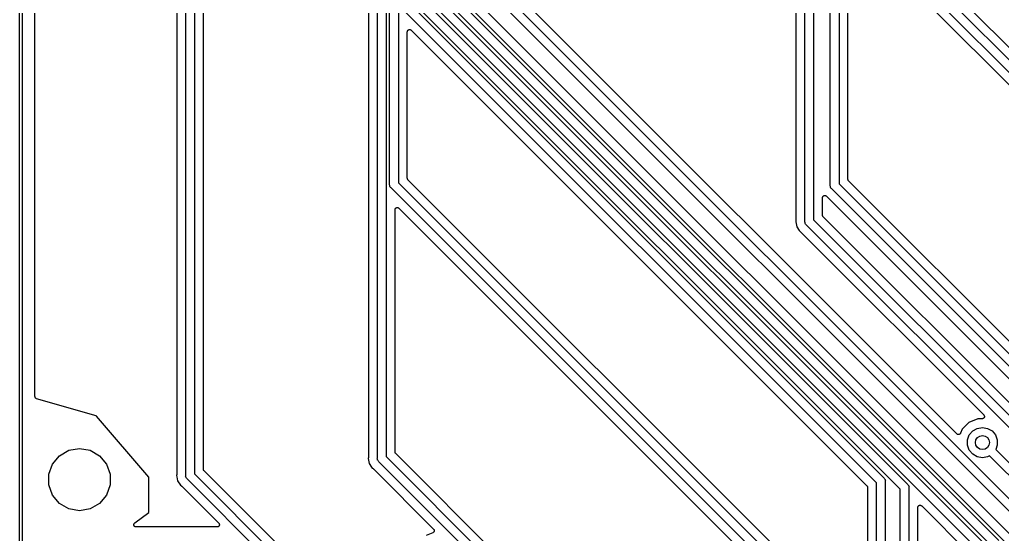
# Model space of a CAD drawing. Extents: x 92.1 to 192.1, y -135.1 to -45.9.
# Drawn here: x 92.1 to 148.2, y -108.3 to -78.9 of the extents above; entities that cross this region are included whole.
import ezdxf

# ---------------------------------------------------------------- set-up
doc = ezdxf.new("R2010")
doc.units = 0
doc.header["$MEASUREMENT"] = 0
doc.layers.add('BLACK', color=7, linetype='CONTINUOUS')

msp = doc.modelspace()

# ---------------------------------------------------------------- linework, layer by layer
at = {"layer": 'BLACK', "linetype": 'CONTINUOUS'}
for p, q in [((92.125, -135.007), (92.125, -45.9934)), ((92.275, -46.075), (92.275, -134.925)), ((101.596, -104.901), (101.596, -49.299)), ((101.088, -49.3752), (101.088, -104.825)), ((102.096, -49.3916), (102.096, -104.809)), ((138.356, -88.3535), (138.356, -51.1922)), ((138.856, -51.1922), (138.856, -88.2608)), ((139.364, -87.9978), (139.364, -51.5595)), ((102.604, -104.546), (102.604, -51.8346)), ((136.402, -51.9461), (136.402, -90.3368)), ((136.91, -90.4131), (136.91, -51.6831)), ((137.41, -51.5904), (137.41, -90.3204)), ((93, -100.404), (93, -55.53)), ((112.526, -103.919), (112.526, -59.9691)), ((113.026, -59.8764), (113.026, -103.826)), ((113.226, -88.2937), (113.226, -59.6791)), ((113.726, -59.5864), (113.726, -88.2011)), ((112.018, -60.2321), (112.018, -103.843)), ((142.744, -75.3904), (171.396, -104.042)), ((171.701, -103.629), (143.289, -75.2172)), ((150.697, -109.079), (117.749, -76.1313)), ((118.168, -75.8432), (151.116, -108.791)), ((145.578, -102.535), (118.713, -75.67)), ((142.02, -76.0916), (170.432, -104.504)), ((170.977, -104.33), (142.325, -75.6785)), ((117.468, -77.1284), (150.416, -110.076)), ((115.126, -77.7564), (142.765, -105.395)), ((115.996, -77.636), (147.267, -108.907)), ((147.548, -108.906), (116.349, -77.7064)), ((116.768, -77.4184), (147.967, -108.617)), ((149.997, -110.364), (117.049, -77.4165)), ((140.996, -105.323), (114.007, -78.3344)), ((114.426, -78.0463), (141.415, -105.035)), ((142.346, -105.683), (114.707, -78.0444)), ((146.848, -109.195), (115.577, -77.924)), ((114.234, -79.5865), (114.237, -79.5701)), ((114.237, -79.5701), (114.238, -79.5536)), ((114.238, -79.5536), (114.241, -79.5485)), ((114.241, -79.5485), (114.242, -79.543)), ((114.242, -79.543), (114.25, -79.5286)), ((114.25, -79.5286), (114.257, -79.5136)), ((114.257, -79.5136), (114.261, -79.5097)), ((114.261, -79.5097), (114.264, -79.5048)), ((114.264, -79.5048), (114.276, -79.4942)), ((114.276, -79.4942), (114.288, -79.4824)), ((114.288, -79.4824), (114.293, -79.4801)), ((114.293, -79.4801), (114.298, -79.4765)), ((114.298, -79.4765), (114.313, -79.4708)), ((114.313, -79.4708), (114.328, -79.4638)), ((114.328, -79.4638), (114.334, -79.4633)), ((114.334, -79.4633), (114.339, -79.4614)), ((114.339, -79.4614), (114.356, -79.4614)), ((114.356, -79.4614), (114.372, -79.4599)), ((114.372, -79.4599), (114.377, -79.4614)), ((114.377, -79.4614), (114.383, -79.4614)), ((114.383, -79.4614), (114.399, -79.4671)), ((114.399, -79.4671), (114.415, -79.4714)), ((114.415, -79.4714), (114.419, -79.4746)), ((114.419, -79.4746), (114.425, -79.4765)), ((114.425, -79.4765), (114.437, -79.4871)), ((114.437, -79.4871), (114.451, -79.4966)), ((114.451, -79.4966), (140.45, -105.496)), ((114.234, -87.938), (114.234, -79.5865)), ((114.235, -87.9435), (114.234, -87.938)), ((114.234, -87.9491), (114.235, -87.9435)), ((114.239, -87.9651), (114.234, -87.9491)), ((114.242, -87.9815), (114.239, -87.9651)), ((114.244, -87.9863), (114.242, -87.9815)), ((114.246, -87.9917), (114.244, -87.9863)), ((114.255, -88.0053), (114.246, -87.9917)), ((113.223, -88.3267), (113.226, -88.2937)), ((113.232, -88.3588), (113.223, -88.3267)), ((113.237, -88.3914), (113.232, -88.3588)), ((113.243, -88.4011), (113.237, -88.3914)), ((113.246, -88.4119), (113.243, -88.4011)), ((113.265, -88.4391), (113.246, -88.4119)), ((113.282, -88.4678), (113.265, -88.4391)), ((113.307, -88.4891), (113.282, -88.4678)), ((139.056, -114.238), (113.307, -88.4891)), ((113.726, -88.2011), (139.418, -113.893)), ((114.264, -88.0197), (114.255, -88.0053)), ((114.268, -88.0233), (114.264, -88.0197)), ((114.271, -88.0278), (114.268, -88.0233)), ((139.479, -113.236), (114.271, -88.0278)), ((138.353, -88.3865), (138.356, -88.3535)), ((138.361, -88.4186), (138.353, -88.3865)), ((138.367, -88.4512), (138.361, -88.4186)), ((138.373, -88.4609), (138.367, -88.4512)), ((138.376, -88.4717), (138.373, -88.4609)), ((138.395, -88.4989), (138.376, -88.4717)), ((138.411, -88.5276), (138.395, -88.4989)), ((138.437, -88.5489), (138.411, -88.5276)), ((158.855, -108.968), (138.437, -88.5489)), ((138.856, -88.2608), (159.209, -108.614)), ((139.365, -88.0033), (139.364, -87.9978)), ((139.364, -88.0089), (139.365, -88.0033)), ((139.368, -88.0249), (139.364, -88.0089)), ((139.371, -88.0413), (139.368, -88.0249)), ((139.374, -88.0461), (139.371, -88.0413)), ((139.375, -88.0515), (139.374, -88.0461)), ((139.385, -88.0651), (139.375, -88.0515)), ((139.393, -88.0795), (139.385, -88.0651)), ((139.398, -88.083), (139.393, -88.0795)), ((139.401, -88.0876), (139.398, -88.083)), ((159.551, -108.237), (139.401, -88.0876)), ((137.918, -89.0554), (137.921, -89.039)), ((137.918, -90.0574), (137.918, -89.0554)), ((137.921, -89.039), (137.922, -89.0225)), ((137.922, -89.0225), (137.925, -89.0174)), ((137.925, -89.0174), (137.926, -89.0119)), ((137.926, -89.0119), (137.934, -88.9976)), ((137.934, -88.9976), (137.941, -88.9825)), ((137.941, -88.9825), (137.945, -88.9786)), ((137.945, -88.9786), (137.948, -88.9737)), ((137.948, -88.9737), (137.96, -88.9631)), ((137.96, -88.9631), (137.972, -88.9513)), ((137.972, -88.9513), (137.977, -88.949)), ((137.977, -88.949), (137.981, -88.9454)), ((137.981, -88.9454), (137.997, -88.9397)), ((137.997, -88.9397), (138.012, -88.9327)), ((138.012, -88.9327), (138.018, -88.9322)), ((138.018, -88.9322), (138.023, -88.9303)), ((138.023, -88.9303), (138.04, -88.9303)), ((138.04, -88.9303), (138.056, -88.9289)), ((138.056, -88.9289), (138.061, -88.9303)), ((138.061, -88.9303), (138.067, -88.9303)), ((138.067, -88.9303), (138.083, -88.936)), ((138.083, -88.936), (138.099, -88.9403)), ((138.099, -88.9403), (138.103, -88.9435)), ((138.103, -88.9435), (138.108, -88.9454)), ((138.108, -88.9454), (138.121, -88.9561)), ((138.121, -88.9561), (138.135, -88.9656)), ((138.135, -88.9656), (157.221, -108.052)), ((113.55, -89.6834), (113.557, -89.6683)), ((113.557, -89.6683), (113.561, -89.6644)), ((113.561, -89.6644), (113.564, -89.6595)), ((113.564, -89.6595), (113.576, -89.6489)), ((113.576, -89.6489), (113.588, -89.6371)), ((113.588, -89.6371), (113.593, -89.6348)), ((113.593, -89.6348), (113.597, -89.6312)), ((113.597, -89.6312), (113.613, -89.6255)), ((113.613, -89.6255), (113.628, -89.6185)), ((113.628, -89.6185), (113.634, -89.618)), ((113.634, -89.618), (113.639, -89.6161)), ((113.639, -89.6161), (113.656, -89.6161)), ((113.656, -89.6161), (113.672, -89.6147)), ((113.672, -89.6147), (113.677, -89.6161)), ((113.677, -89.6161), (113.683, -89.6161)), ((113.683, -89.6161), (113.699, -89.6218)), ((113.699, -89.6218), (113.715, -89.6261)), ((113.715, -89.6261), (113.719, -89.6293)), ((113.719, -89.6293), (113.724, -89.6312)), ((113.724, -89.6312), (113.737, -89.6419)), ((113.737, -89.6419), (113.751, -89.6514)), ((113.751, -89.6514), (138.407, -114.308)), ((113.534, -89.7412), (113.537, -89.7248)), ((113.534, -103.563), (113.534, -89.7412)), ((113.537, -89.7248), (113.538, -89.7083)), ((113.538, -89.7083), (113.541, -89.7032)), ((113.541, -89.7032), (113.542, -89.6977)), ((113.542, -89.6977), (113.55, -89.6834)), ((137.919, -90.0629), (137.918, -90.0574)), ((137.918, -90.0685), (137.919, -90.0629)), ((137.923, -90.0845), (137.918, -90.0685)), ((137.926, -90.1009), (137.923, -90.0845)), ((137.928, -90.1057), (137.926, -90.1009)), ((137.93, -90.1111), (137.928, -90.1057)), ((137.939, -90.1247), (137.93, -90.1111)), ((137.948, -90.1391), (137.939, -90.1247)), ((137.952, -90.1426), (137.948, -90.1391)), ((137.955, -90.1472), (137.952, -90.1426)), ((153.961, -106.153), (137.955, -90.1472)), ((136.4, -90.3616), (136.387, -90.424)), ((136.387, -90.424), (136.446, -90.7198)), ((136.402, -90.3368), (136.4, -90.3491)), ((136.4, -90.3491), (136.4, -90.3616)), ((136.446, -90.7198), (136.578, -90.9176)), ((136.907, -90.4461), (136.91, -90.4131)), ((136.916, -90.4782), (136.907, -90.4461)), ((136.921, -90.5108), (136.916, -90.4782)), ((136.927, -90.5205), (136.921, -90.5108)), ((136.93, -90.5313), (136.927, -90.5205)), ((136.949, -90.5585), (136.93, -90.5313)), ((136.966, -90.5872), (136.949, -90.5585)), ((136.991, -90.6085), (136.966, -90.5872)), ((153.237, -106.854), (136.991, -90.6085)), ((137.41, -90.3204), (153.656, -106.566)), ((136.578, -90.9176), (136.578, -90.9176)), ((136.578, -90.9176), (136.614, -90.9705)), ((136.614, -90.9705), (136.666, -91.0058)), ((136.666, -91.0058), (136.675, -91.0145)), ((136.675, -91.0145), (136.686, -91.0216)), ((136.686, -91.0216), (147.112, -101.448)), ((93.0027, -100.42), (93, -100.404)), ((93.0038, -100.435), (93.0027, -100.42)), ((93.0065, -100.441), (93.0038, -100.435)), ((93.0077, -100.448), (93.0065, -100.441)), ((93.0154, -100.461), (93.0077, -100.448)), ((93.0218, -100.475), (93.0154, -100.461)), ((93.0264, -100.48), (93.0218, -100.475)), ((93.0297, -100.486), (93.0264, -100.48)), ((93.0416, -100.496), (93.0297, -100.486)), ((93.0524, -100.507), (93.0416, -100.496)), ((93.0584, -100.51), (93.0524, -100.507)), ((93.0635, -100.514), (93.0584, -100.51)), ((93.0781, -100.52), (93.0635, -100.514)), ((93.0921, -100.526), (93.0781, -100.52)), ((96.4821, -101.495), (93.0921, -100.526)), ((96.5121, -101.514), (96.4821, -101.495)), ((99.4935, -104.992), (96.5121, -101.514)), ((146.266, -101.871), (145.884, -102.253)), ((146.765, -101.665), (146.266, -101.871)), ((147.022, -101.665), (146.765, -101.665)), ((147.038, -101.662), (147.022, -101.665)), ((147.055, -101.66), (147.038, -101.662)), ((147.06, -101.658), (147.055, -101.66)), ((147.066, -101.657), (147.06, -101.658)), ((147.08, -101.649), (147.066, -101.657)), ((147.095, -101.642), (147.08, -101.649)), ((147.099, -101.638), (147.095, -101.642)), ((147.104, -101.635), (147.099, -101.638)), ((147.114, -101.622), (147.104, -101.635)), ((147.112, -101.448), (147.121, -101.461)), ((147.126, -101.611), (147.114, -101.622)), ((147.121, -101.461), (147.132, -101.474)), ((147.129, -101.605), (147.126, -101.611)), ((147.132, -101.601), (147.129, -101.605)), ((147.132, -101.474), (147.134, -101.479)), ((147.138, -101.586), (147.132, -101.601)), ((147.134, -101.479), (147.137, -101.484)), ((147.137, -101.484), (147.142, -101.5)), ((147.145, -101.571), (147.138, -101.586)), ((147.142, -101.5), (147.147, -101.516)), ((147.147, -101.56), (147.145, -101.565)), ((147.145, -101.565), (147.145, -101.571)), ((147.147, -101.516), (147.147, -101.521)), ((147.147, -101.521), (147.149, -101.527)), ((147.149, -101.527), (147.147, -101.543)), ((147.147, -101.543), (147.147, -101.56)), ((145.589, -102.542), (145.578, -102.535)), ((145.599, -102.552), (145.589, -102.542)), ((145.607, -102.555), (145.599, -102.552)), ((145.614, -102.56), (145.607, -102.555)), ((145.627, -102.563), (145.614, -102.56)), ((145.64, -102.569), (145.627, -102.563)), ((145.713, -102.562), (145.7, -102.567)), ((145.726, -102.557), (145.713, -102.562)), ((145.733, -102.552), (145.726, -102.557)), ((145.74, -102.549), (145.733, -102.552)), ((145.75, -102.539), (145.74, -102.549)), ((145.761, -102.53), (145.75, -102.539)), ((145.766, -102.523), (145.761, -102.53)), ((145.772, -102.518), (145.766, -102.523)), ((145.777, -102.505), (145.772, -102.518)), ((145.785, -102.493), (145.777, -102.505)), ((145.884, -102.253), (145.785, -102.493)), ((146.288, -102.591), (146.481, -102.362)), ((146.481, -102.362), (146.74, -102.212)), ((146.74, -102.212), (147.035, -102.16)), ((147.035, -102.16), (147.331, -102.212)), ((147.331, -102.212), (147.59, -102.362)), ((147.59, -102.362), (147.783, -102.591)), ((145.648, -102.569), (145.64, -102.569)), ((145.656, -102.571), (145.648, -102.569)), ((145.67, -102.57), (145.656, -102.571)), ((145.684, -102.571), (145.67, -102.57)), ((145.692, -102.568), (145.684, -102.571)), ((145.7, -102.567), (145.692, -102.568)), ((146.185, -102.873), (146.288, -102.591)), ((146.185, -103.173), (146.185, -102.873)), ((147.783, -102.591), (147.885, -102.873)), ((147.885, -102.873), (147.885, -103.173)), ((94.4034, -103.774), (94.9378, -103.465)), ((94.9378, -103.465), (95.5456, -103.358)), ((95.5456, -103.358), (96.1534, -103.465)), ((96.1534, -103.465), (96.6878, -103.774)), ((113.535, -103.569), (113.534, -103.563)), ((113.534, -103.574), (113.535, -103.569)), ((113.539, -103.591), (113.534, -103.574)), ((113.542, -103.607), (113.539, -103.591)), ((113.544, -103.612), (113.542, -103.607)), ((113.546, -103.617), (113.544, -103.612)), ((113.555, -103.631), (113.546, -103.617)), ((113.564, -103.645), (113.555, -103.631)), ((113.568, -103.649), (113.564, -103.645)), ((113.571, -103.653), (113.568, -103.649)), ((120.683, -110.765), (113.571, -103.653)), ((146.288, -103.454), (146.185, -103.173)), ((146.481, -103.684), (146.288, -103.454)), ((146.74, -103.834), (146.481, -103.684)), ((147.885, -103.173), (147.793, -103.427)), ((147.793, -103.427), (152.366, -108)), ((94.0067, -104.247), (94.4034, -103.774)), ((96.6878, -103.774), (97.0845, -104.247)), ((112.016, -103.868), (112.003, -103.93)), ((112.003, -103.93), (112.062, -104.226)), ((112.018, -103.843), (112.016, -103.855)), ((112.016, -103.855), (112.016, -103.868)), ((112.062, -104.226), (112.194, -104.424)), ((112.523, -103.952), (112.526, -103.919)), ((112.532, -103.984), (112.523, -103.952)), ((112.537, -104.017), (112.532, -103.984)), ((112.543, -104.026), (112.537, -104.017)), ((112.546, -104.037), (112.543, -104.026)), ((112.565, -104.064), (112.546, -104.037)), ((112.582, -104.093), (112.565, -104.064)), ((112.607, -104.114), (112.582, -104.093)), ((120.169, -111.676), (112.607, -104.114)), ((113.026, -103.826), (120.522, -111.323)), ((147.035, -103.886), (146.74, -103.834)), ((147.331, -103.834), (147.035, -103.886)), ((147.434, -103.774), (147.331, -103.834)), ((151.947, -108.288), (147.434, -103.774)), ((93.7956, -104.827), (94.0067, -104.247)), ((97.0845, -104.247), (97.2956, -104.827)), ((102.605, -104.551), (102.604, -104.546)), ((102.604, -104.557), (102.605, -104.551)), ((102.608, -104.573), (102.604, -104.557)), ((102.611, -104.589), (102.608, -104.573)), ((102.614, -104.594), (102.611, -104.589)), ((102.615, -104.599), (102.614, -104.594)), ((102.625, -104.613), (102.615, -104.599)), ((102.633, -104.627), (102.625, -104.613)), ((102.638, -104.631), (102.633, -104.627)), ((102.641, -104.636), (102.638, -104.631)), ((107.474, -109.469), (102.641, -104.636)), ((112.194, -104.424), (112.194, -104.424)), ((112.194, -104.424), (112.23, -104.476)), ((112.23, -104.476), (112.282, -104.512)), ((112.282, -104.512), (112.291, -104.52)), ((112.291, -104.52), (112.302, -104.528)), ((112.302, -104.528), (115.732, -107.958)), ((93.7956, -105.444), (93.7956, -104.827)), ((97.2956, -104.827), (97.2956, -105.444)), ((99.4972, -104.998), (99.4935, -104.992)), ((99.5, -105.013), (99.4972, -104.998)), ((99.5, -106.983), (99.5, -105.013)), ((101.085, -104.85), (101.073, -104.912)), ((101.073, -104.912), (101.085, -104.975)), ((101.088, -104.825), (101.085, -104.838)), ((101.085, -104.838), (101.085, -104.85)), ((101.085, -104.975), (101.085, -104.975)), ((101.085, -104.975), (101.132, -105.208)), ((101.132, -105.208), (101.299, -105.459)), ((101.593, -104.935), (101.596, -104.901)), ((101.601, -104.967), (101.593, -104.935)), ((101.607, -104.999), (101.601, -104.967)), ((101.613, -105.009), (101.607, -104.999)), ((101.616, -105.02), (101.613, -105.009)), ((101.635, -105.047), (101.616, -105.02)), ((101.651, -105.076), (101.635, -105.047)), ((101.677, -105.097), (101.651, -105.076)), ((106.75, -110.17), (101.677, -105.097)), ((102.096, -104.809), (107.169, -109.882)), ((140.996, -120.355), (140.996, -105.323)), ((141.415, -105.035), (141.44, -105.056)), ((141.44, -105.056), (141.457, -105.085)), ((141.457, -105.085), (141.476, -105.112)), ((141.476, -105.112), (141.479, -105.123)), ((141.479, -105.123), (141.484, -105.133)), ((141.484, -105.133), (141.49, -105.165)), ((141.49, -105.165), (141.498, -105.197)), ((141.498, -105.197), (141.496, -105.23)), ((141.496, -105.23), (141.496, -120.262)), ((94.0067, -106.024), (93.7956, -105.444)), ((97.2956, -105.444), (97.0845, -106.024)), ((101.299, -105.459), (101.352, -105.494)), ((101.352, -105.494), (101.361, -105.503)), ((101.361, -105.503), (101.371, -105.51)), ((101.371, -105.51), (103.483, -107.621)), ((140.45, -105.496), (140.454, -105.501)), ((140.454, -105.501), (140.458, -105.504)), ((140.458, -105.504), (140.466, -105.519)), ((140.466, -105.519), (140.476, -105.532)), ((140.476, -105.532), (140.477, -105.538)), ((140.477, -105.538), (140.48, -105.543)), ((140.48, -105.543), (140.483, -105.559)), ((140.483, -105.559), (140.487, -105.575)), ((140.487, -105.575), (140.487, -105.581)), ((140.487, -105.581), (140.488, -105.586)), ((140.488, -105.586), (140.488, -113.23)), ((142.346, -117.113), (142.346, -105.683)), ((142.765, -105.395), (142.79, -105.416)), ((142.79, -105.416), (142.807, -105.445)), ((142.807, -105.445), (142.826, -105.472)), ((142.826, -105.472), (142.829, -105.483)), ((142.829, -105.483), (142.834, -105.493)), ((142.834, -105.493), (142.84, -105.525)), ((142.84, -105.525), (142.848, -105.557)), ((142.848, -105.557), (142.846, -105.59)), ((142.846, -105.59), (142.846, -117.113)), ((94.4034, -106.496), (94.0067, -106.024)), ((97.0845, -106.024), (96.6878, -106.496)), ((94.9378, -106.805), (94.4034, -106.496)), ((95.5456, -106.912), (94.9378, -106.805)), ((96.1534, -106.805), (95.5456, -106.912)), ((96.6878, -106.496), (96.1534, -106.805)), ((98.6873, -107.61), (99.49, -107.008)), ((99.49, -107.008), (99.4947, -107.002)), ((99.4947, -107.002), (99.5, -106.983)), ((143.354, -106.726), (143.356, -106.71)), ((143.354, -113.93), (143.354, -106.726)), ((143.356, -106.71), (143.358, -106.693)), ((143.358, -106.693), (143.36, -106.688)), ((143.36, -106.688), (143.361, -106.683)), ((143.361, -106.683), (143.37, -106.668)), ((143.37, -106.668), (143.377, -106.653)), ((143.377, -106.653), (143.381, -106.649)), ((143.381, -106.649), (143.383, -106.644)), ((143.383, -106.644), (143.396, -106.634)), ((143.396, -106.634), (143.408, -106.622)), ((143.408, -106.622), (143.413, -106.62)), ((143.413, -106.62), (143.417, -106.616)), ((143.417, -106.616), (143.433, -106.61)), ((143.433, -106.61), (143.448, -106.603)), ((143.448, -106.603), (143.453, -106.603)), ((143.453, -106.603), (143.459, -106.601)), ((143.459, -106.601), (143.475, -106.601)), ((143.475, -106.601), (143.492, -106.6)), ((143.492, -106.6), (143.497, -106.601)), ((143.497, -106.601), (143.503, -106.601)), ((143.503, -106.601), (143.518, -106.607)), ((143.518, -106.607), (143.534, -106.611)), ((143.534, -106.611), (143.539, -106.614)), ((143.539, -106.614), (143.544, -106.616)), ((143.544, -106.616), (143.557, -106.627)), ((143.557, -106.627), (143.57, -106.636)), ((143.57, -106.636), (146.303, -109.369)), ((98.6374, -107.726), (98.6384, -107.708)), ((98.6384, -107.73), (98.6374, -107.726)), ((98.6384, -107.689), (98.6396, -107.686)), ((98.6384, -107.708), (98.6384, -107.689)), ((98.6384, -107.733), (98.6384, -107.73)), ((98.6448, -107.751), (98.6384, -107.733)), ((98.6396, -107.686), (98.6398, -107.682)), ((98.6398, -107.682), (98.6471, -107.665)), ((98.6502, -107.769), (98.6448, -107.751)), ((98.6471, -107.665), (98.6535, -107.648)), ((98.6523, -107.771), (98.6502, -107.769)), ((98.6535, -107.775), (98.6523, -107.771)), ((98.6535, -107.648), (98.6557, -107.645)), ((98.6654, -107.789), (98.6535, -107.775)), ((98.6557, -107.645), (98.6571, -107.642)), ((98.6571, -107.642), (98.6698, -107.628)), ((98.6766, -107.804), (98.6654, -107.789)), ((98.6698, -107.628), (98.6818, -107.614)), ((98.6796, -107.806), (98.6766, -107.804)), ((98.6818, -107.808), (98.6796, -107.806)), ((98.6818, -107.614), (98.6849, -107.612)), ((98.698, -107.818), (98.6818, -107.808)), ((98.6849, -107.612), (98.6873, -107.61)), ((98.7136, -107.828), (98.698, -107.818)), ((98.717, -107.829), (98.7136, -107.828)), ((98.72, -107.831), (98.717, -107.829)), ((98.7384, -107.834), (98.72, -107.831)), ((98.7565, -107.838), (98.7384, -107.834)), ((98.76, -107.838), (98.7565, -107.838)), ((98.7635, -107.838), (98.76, -107.838)), ((103.393, -107.838), (98.7635, -107.838)), ((103.409, -107.835), (103.393, -107.838)), ((103.426, -107.834), (103.409, -107.835)), ((103.431, -107.831), (103.426, -107.834)), ((103.436, -107.831), (103.431, -107.831)), ((103.451, -107.822), (103.436, -107.831)), ((103.466, -107.815), (103.451, -107.822)), ((103.47, -107.811), (103.466, -107.815)), ((103.474, -107.808), (103.47, -107.811)), ((103.485, -107.796), (103.474, -107.808)), ((103.483, -107.621), (103.492, -107.635)), ((103.497, -107.784), (103.485, -107.796)), ((103.492, -107.635), (103.503, -107.648)), ((103.499, -107.779), (103.497, -107.784)), ((103.503, -107.775), (103.499, -107.779)), ((103.503, -107.648), (103.505, -107.653)), ((103.508, -107.759), (103.503, -107.775)), ((103.505, -107.653), (103.508, -107.657)), ((103.508, -107.657), (103.512, -107.674)), ((103.515, -107.744), (103.508, -107.759)), ((103.512, -107.674), (103.518, -107.689)), ((103.516, -107.738), (103.515, -107.744)), ((103.518, -107.733), (103.516, -107.738)), ((103.518, -107.689), (103.518, -107.695)), ((103.518, -107.695), (103.519, -107.7)), ((103.519, -107.7), (103.518, -107.717)), ((103.518, -107.717), (103.518, -107.733)), ((115.69, -108.165), (115.309, -108.323)), ((115.702, -108.157), (115.69, -108.165)), ((115.715, -108.151), (115.702, -108.157)), ((115.721, -108.145), (115.715, -108.151)), ((115.728, -108.141), (115.721, -108.145)), ((115.736, -108.13), (115.728, -108.141)), ((115.732, -107.958), (115.74, -107.969)), ((115.746, -108.12), (115.736, -108.13)), ((115.74, -107.969), (115.749, -107.979)), ((115.749, -108.113), (115.746, -108.12)), ((115.749, -107.979), (115.752, -107.987)), ((115.754, -108.106), (115.749, -108.113)), ((115.752, -107.987), (115.757, -107.994)), ((115.759, -108.093), (115.754, -108.106)), ((115.757, -107.994), (115.76, -108.007)), ((115.764, -108.08), (115.759, -108.093)), ((115.76, -108.007), (115.766, -108.02)), ((115.765, -108.072), (115.764, -108.08)), ((115.768, -108.064), (115.765, -108.072)), ((115.766, -108.02), (115.766, -108.028)), ((115.766, -108.028), (115.768, -108.036)), ((115.768, -108.036), (115.767, -108.05)), ((115.767, -108.05), (115.768, -108.064))]:
    msp.add_line(p, q, dxfattribs=at)
at = {"layer": 'BLACK'}
msp.add_circle((147.035, -103.023), 0.4, dxfattribs=at)

doc.saveas('drawing.dxf')
